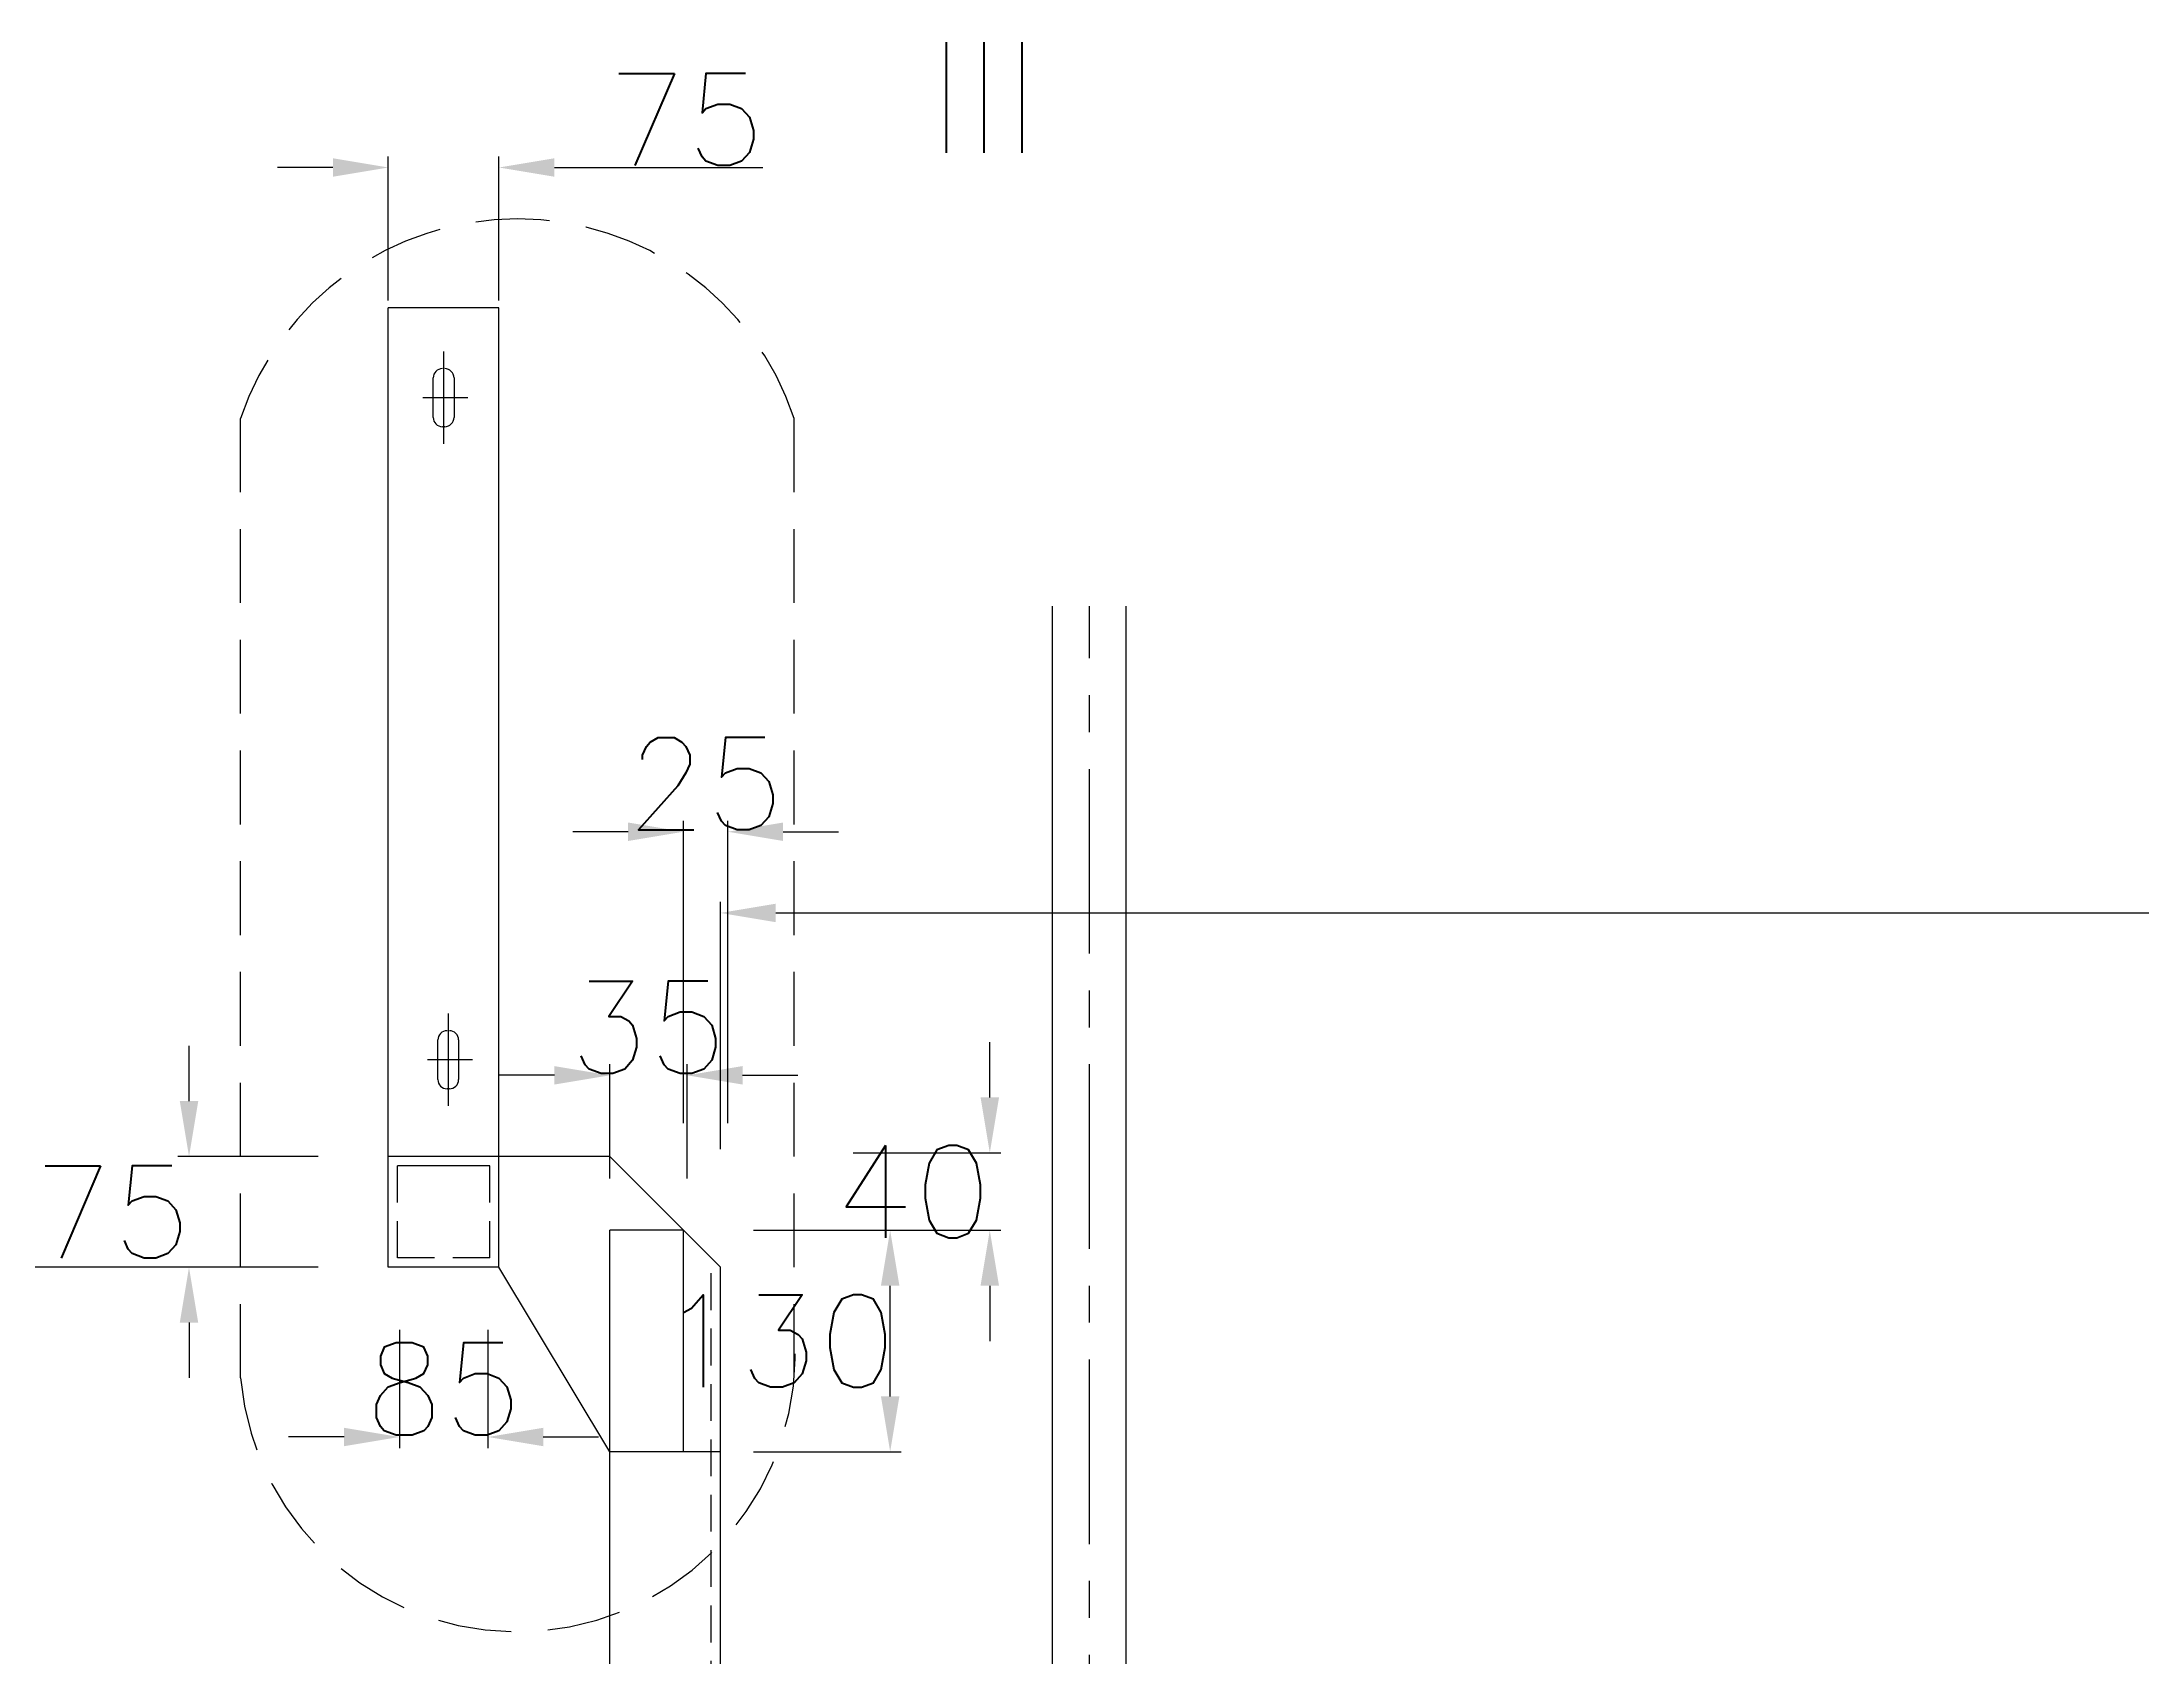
# Model space of a CAD drawing. Header units: metres. Extents: x 444 to 3227, y -3167 to -392.
# Drawn here: x 555 to 612, y -2117.4 to -2073.6 of the extents above; entities that cross this region are included whole.
import ezdxf

# ---------------------------------------------------------------- set-up
doc = ezdxf.new("R2010")
doc.units = ezdxf.units.M
doc.linetypes.add('CENTERX2', pattern=[4, 2.5, -0.5, 0.5, -0.5])
doc.linetypes.add('DASHEDX2', pattern=[1.5, 1, -0.5])
doc.layers.get('DEFPOINTS').update_dxf_attribs({"linetype": 'CONTINUOUS'})
for name, color, linetype in [('BANGUNAN', 7, 'CONTINUOUS'), ('DIMENSI', 7, 'CONTINUOUS'), ('TEX', 7, 'CONTINUOUS')]:
    doc.layers.add(name, color=color, linetype=linetype)
doc.styles.get("Standard").update_dxf_attribs({"font": 'Simplex.shx', "height": 2.5})
doc.dimstyles.new('Skala 200', dxfattribs={"dimtxt": 0.2, "dimasz": 1.5, "dimexe": 0.3, "dimexo": 0.1, "dimgap": 0.05, "dimtad": 3, "dimtih": 1, "dimtoh": 1, "dimdec": 0, "dimlfac": 2, "dimzin": 0, "dimdsep": 46, "dimtxsty": 'Standard', "dimcen": -0.2, "dimclrd": 8, "dimclre": 8, "dimclrt": 10, "dimadec": 0, "dimazin": 0, "dimtfac": 1, "dimtdec": 0, "dimtofl": 0, "dimtmove": 0, "dimatfit": 3, "dimfxl": 1, "dimtolj": 1, "dimtzin": 0, "dimarcsym": 0})

# ---------------------------------------------------------------- blocks, each defined once
blk = doc.blocks.new('*D136')
at = {"layer": 'DEFPOINTS', "color": 0}
for p in [(723.428, -2097.238), (573.428, -2103.738), (723.428, -2103.738)]:
    blk.add_point(p, dxfattribs=at)
at = {"layer": 'DIMENSI', "color": 8, "lineweight": -2}
for p, q in [((573.428, -2103.638), (573.428, -2096.938)), ((723.428, -2103.638), (723.428, -2096.938)), ((574.928, -2097.238), (721.928, -2097.238))]:
    blk.add_line(p, q, dxfattribs=at)
at = {"layer": 'DIMENSI', "color": 8}
for points in [[(574.928, -2096.988), (574.928, -2097.488), (573.428, -2097.238)], [(721.928, -2096.988), (721.928, -2097.488), (723.428, -2097.238)]]:
    blk.add_solid(points, dxfattribs=at)
at = {"layer": 'DIMENSI', "color": 10, "insert": (648.428, -2095.938), "char_height": 2.5, "attachment_point": 5}
blk.add_mtext('\\A1;3000', dxfattribs=at)
blk = doc.blocks.new('*D137')
at = {"layer": 'DEFPOINTS', "color": 0}
for p in [(554.028, -2106.838), (560.128, -2106.838), (560.128, -2118.838)]:
    blk.add_point(p, dxfattribs=at)
at = {"layer": 'DIMENSI', "color": 8, "lineweight": -2}
for p, q in [((560.028, -2106.838), (553.728, -2106.838)), ((554.028, -2117.338), (554.028, -2108.338)), ((560.028, -2118.838), (553.728, -2118.838))]:
    blk.add_line(p, q, dxfattribs=at)
at = {"layer": 'DIMENSI', "color": 8}
for points in [[(553.778, -2108.338), (554.278, -2108.338), (554.028, -2106.838)], [(553.778, -2117.338), (554.278, -2117.338), (554.028, -2118.838)]]:
    blk.add_solid(points, dxfattribs=at)
at = {"layer": 'DIMENSI', "color": 10, "insert": (550.336, -2105.067), "char_height": 2.5, "attachment_point": 5, "rotation": 90}
blk.add_mtext('\\A1;H+W-V-1100', dxfattribs=at)
blk = doc.blocks.new('*D114')
at = {"layer": 'DEFPOINTS', "color": 0}
for p in [(564.728, -2108.438), (567.128, -2108.438), (567.128, -2111.438)]:
    blk.add_point(p, dxfattribs=at)
at = {"layer": 'DIMENSI', "color": 8, "lineweight": -2}
for p, q in [((564.728, -2108.538), (564.728, -2111.738)), ((567.128, -2108.538), (567.128, -2111.738)), ((563.228, -2111.438), (561.728, -2111.438)), ((568.628, -2111.438), (570.128, -2111.438))]:
    blk.add_line(p, q, dxfattribs=at)
at = {"layer": 'DIMENSI', "color": 8}
for points in [[(563.228, -2111.188), (563.228, -2111.688), (564.728, -2111.438)], [(568.628, -2111.188), (568.628, -2111.688), (567.128, -2111.438)]]:
    blk.add_solid(points, dxfattribs=at)
at = {"layer": 'DIMENSI', "color": 10, "insert": (565.928, -2110.138), "char_height": 2.5, "attachment_point": 5}
blk.add_mtext('\\A1;85', dxfattribs=at)
blk = doc.blocks.new('*D115')
at = {"layer": 'DEFPOINTS', "color": 0}
for p in [(562.628, -2103.838), (559.028, -2106.838), (562.628, -2106.838)]:
    blk.add_point(p, dxfattribs=at)
at = {"layer": 'DIMENSI', "color": 8, "lineweight": -2}
for p, q in [((559.028, -2102.338), (559.028, -2100.838)), ((562.528, -2103.838), (558.728, -2103.838)), ((562.528, -2106.838), (558.728, -2106.838)), ((559.028, -2108.338), (559.028, -2109.838))]:
    blk.add_line(p, q, dxfattribs=at)
at = {"layer": 'DIMENSI', "color": 8}
for points in [[(558.778, -2102.338), (559.278, -2102.338), (559.028, -2103.838)], [(558.778, -2108.338), (559.278, -2108.338), (559.028, -2106.838)]]:
    blk.add_solid(points, dxfattribs=at)
at = {"layer": 'DIMENSI', "color": 10, "insert": (556.954, -2105.338), "char_height": 2.5, "attachment_point": 5}
blk.add_mtext('\\A1;75', dxfattribs=at)
blk = doc.blocks.new('*D116')
at = {"layer": 'DEFPOINTS', "color": 0}
for p in [(572.528, -2101.638), (570.428, -2104.538), (572.528, -2104.538)]:
    blk.add_point(p, dxfattribs=at)
at = {"layer": 'DIMENSI', "color": 8, "lineweight": -2}
for p, q in [((570.428, -2104.438), (570.428, -2101.338)), ((572.528, -2104.438), (572.528, -2101.338)), ((568.928, -2101.638), (567.428, -2101.638)), ((574.028, -2101.638), (575.528, -2101.638))]:
    blk.add_line(p, q, dxfattribs=at)
at = {"layer": 'DIMENSI', "color": 8}
for points in [[(568.928, -2101.388), (568.928, -2101.888), (570.428, -2101.638)], [(574.028, -2101.388), (574.028, -2101.888), (572.528, -2101.638)]]:
    blk.add_solid(points, dxfattribs=at)
at = {"layer": 'DIMENSI', "color": 10, "insert": (571.478, -2100.338), "char_height": 2.5, "attachment_point": 5}
blk.add_mtext('\\A1;35', dxfattribs=at)
blk = doc.blocks.new('*D117')
at = {"layer": 'DEFPOINTS', "color": 0}
for p in [(572.428, -2095.038), (572.428, -2103.038), (573.628, -2103.038)]:
    blk.add_point(p, dxfattribs=at)
at = {"layer": 'DIMENSI', "color": 8, "lineweight": -2}
for p, q in [((570.928, -2095.038), (569.428, -2095.038)), ((572.428, -2102.938), (572.428, -2094.738)), ((573.628, -2102.938), (573.628, -2094.738)), ((575.128, -2095.038), (576.628, -2095.038))]:
    blk.add_line(p, q, dxfattribs=at)
at = {"layer": 'DIMENSI', "color": 8}
for points in [[(570.928, -2094.788), (570.928, -2095.288), (572.428, -2095.038)], [(575.128, -2094.788), (575.128, -2095.288), (573.628, -2095.038)]]:
    blk.add_solid(points, dxfattribs=at)
at = {"layer": 'DIMENSI', "color": 10, "insert": (573.028, -2093.738), "char_height": 2.5, "attachment_point": 5}
blk.add_mtext('\\A1;25', dxfattribs=at)
blk = doc.blocks.new('*D118')
at = {"layer": 'DEFPOINTS', "color": 0}
for p in [(574.228, -2105.838), (578.028, -2105.838), (574.228, -2111.838)]:
    blk.add_point(p, dxfattribs=at)
at = {"layer": 'DIMENSI', "color": 8, "lineweight": -2}
for p, q in [((574.328, -2105.838), (578.328, -2105.838)), ((578.028, -2110.338), (578.028, -2107.338)), ((574.328, -2111.838), (578.328, -2111.838))]:
    blk.add_line(p, q, dxfattribs=at)
at = {"layer": 'DIMENSI', "color": 8}
for points in [[(577.778, -2107.338), (578.278, -2107.338), (578.028, -2105.838)], [(577.778, -2110.338), (578.278, -2110.338), (578.028, -2111.838)]]:
    blk.add_solid(points, dxfattribs=at)
at = {"layer": 'DIMENSI', "color": 10, "insert": (575.001, -2108.838), "char_height": 2.5, "attachment_point": 5}
blk.add_mtext('\\A1;130', dxfattribs=at)
blk = doc.blocks.new('*D119')
at = {"layer": 'DEFPOINTS', "color": 0}
for p in [(576.928, -2103.738), (576.928, -2105.838), (580.728, -2105.838)]:
    blk.add_point(p, dxfattribs=at)
at = {"layer": 'DIMENSI', "color": 8, "lineweight": -2}
for p, q in [((580.728, -2102.238), (580.728, -2100.738)), ((577.028, -2103.738), (581.028, -2103.738)), ((577.028, -2105.838), (581.028, -2105.838)), ((580.728, -2107.338), (580.728, -2108.838))]:
    blk.add_line(p, q, dxfattribs=at)
at = {"layer": 'DIMENSI', "color": 8}
for points in [[(580.478, -2102.238), (580.978, -2102.238), (580.728, -2103.738)], [(580.478, -2107.338), (580.978, -2107.338), (580.728, -2105.838)]]:
    blk.add_solid(points, dxfattribs=at)
at = {"layer": 'DIMENSI', "color": 10, "insert": (578.654, -2104.788), "char_height": 2.5, "attachment_point": 5}
blk.add_mtext('\\A1;40', dxfattribs=at)
blk = doc.blocks.new('*D120')
at = {"layer": 'DEFPOINTS', "color": 0}
for p in [(567.428, -2077.038), (564.428, -2080.738), (567.428, -2080.738)]:
    blk.add_point(p, dxfattribs=at)
at = {"layer": 'DIMENSI', "color": 8, "lineweight": -2}
for p, q in [((562.928, -2077.038), (561.428, -2077.038)), ((564.428, -2080.638), (564.428, -2076.738)), ((567.428, -2080.638), (567.428, -2076.738)), ((568.928, -2077.038), (574.575, -2077.038))]:
    blk.add_line(p, q, dxfattribs=at)
at = {"layer": 'DIMENSI', "color": 8}
for points in [[(562.928, -2076.788), (562.928, -2077.288), (564.428, -2077.038)], [(568.928, -2076.788), (568.928, -2077.288), (567.428, -2077.038)]]:
    blk.add_solid(points, dxfattribs=at)
at = {"layer": 'DIMENSI', "color": 10, "insert": (572.501, -2075.738), "char_height": 2.5, "attachment_point": 5}
blk.add_mtext('\\A1;75', dxfattribs=at)

msp = doc.modelspace()

# ---------------------------------------------------------------- linework, layer by layer
at = {"layer": 'BANGUNAN', "color": 2}
for p, q in [((564.42763, -2106.83783), (564.42763, -2080.83783)), ((567.42763, -2080.83783), (564.42763, -2080.83783)), ((567.42763, -2106.83783), (567.42763, -2080.83783)), ((570.42763, -2103.83783), (564.42763, -2103.83783)), ((567.17763, -2104.08783), (564.67763, -2104.08783)), ((573.42763, -2106.83783), (570.42763, -2103.83783)), ((572.42763, -2111.83783), (572.42763, -2105.83783)), ((567.42763, -2106.83783), (564.42763, -2106.83783)), ((570.42763, -2111.83783), (567.42763, -2106.83783)), ((573.42763, -2199.50236), (573.42763, -2106.83783)), ((573.42763, -2111.83783), (570.42763, -2111.83783)), ((572.42763, -2111.83783), (570.42763, -2111.83783))]:
    msp.add_line(p, q, dxfattribs=at)
at = {"layer": 'BANGUNAN', "color": 2, "linetype": 'CENTERX2'}
for p, q in [((565.92763, -2082.02319), (565.92763, -2084.64715)), ((566.58568, -2083.27556), (565.36334, -2083.27556)), ((566.05224, -2099.96428), (566.05224, -2102.58825)), ((566.7103, -2101.21665), (565.48796, -2101.21665))]:
    msp.add_line(p, q, dxfattribs=at)
at = {"layer": 'BANGUNAN', "color": 2, "linetype": 'DASHEDX2', "ltscale": 2}
for p, q in [((560.42763, -2109.83783), (560.42763, -2083.83783)), ((575.42763, -2109.83783), (575.42763, -2083.83783))]:
    msp.add_line(p, q, dxfattribs=at)
at = {"layer": 'BANGUNAN', "color": 1, "linetype": 'ByBlock'}
for p, q in [((582.42763, -2118.08783), (582.42763, -2088.92943)), ((584.42763, -2118.08783), (584.42763, -2088.92943))]:
    msp.add_line(p, q, dxfattribs=at)
at = {"layer": 'BANGUNAN', "color": 1, "linetype": 'CENTERX2', "ltscale": 2}
msp.add_line((583.42763, -2122.33783), (583.42763, -2088.92943), dxfattribs=at)
at = {"layer": 'BANGUNAN', "color": 2, "linetype": 'DASHEDX2'}
for p, q in [((567.17763, -2104.08783), (564.67763, -2104.08783)), ((564.67763, -2106.58783), (564.67763, -2104.08783)), ((567.17763, -2106.58783), (567.17763, -2104.08783)), ((567.17763, -2106.58783), (564.67763, -2106.58783)), ((573.17763, -2199.50236), (573.17763, -2106.58783))]:
    msp.add_line(p, q, dxfattribs=at)
at = {"layer": 'BANGUNAN', "color": 3}
for p in [(570.42763, -2199.50236), (572.42763, -2105.83783)]:
    msp.add_line(p, (570.42763, -2105.83783), dxfattribs=at)
at = {"layer": 'BANGUNAN', "color": 2, "linetype": 'DASHEDX2', "ltscale": 2}
for centre, radius, start, end in [((567.92763, -2086.33783), 7.90569, 18.434949, 161.565051), ((567.92763, -2109.18783), 7.52811, 184.953257, 4.953257)]:
    msp.add_arc(centre, radius, start, end, dxfattribs=at)
at = {"layer": 'DIMENSI', "color": 2}
for p, q in [((565.64591, -2083.81196), (565.64591, -2082.73916)), ((566.20935, -2082.73916), (566.20935, -2083.81196)), ((565.95935, -2084.06196), (565.89591, -2084.06196)), ((565.77052, -2101.75305), (565.77052, -2100.68025)), ((566.33397, -2100.68025), (566.33397, -2101.75305)), ((566.08397, -2102.00305), (566.02052, -2102.00305))]:
    msp.add_line(p, q, dxfattribs=at)
for centre, start, end in [((565.89591, -2082.73916), 90, 180), ((565.95935, -2082.73916), 0, 90), ((565.89591, -2083.81196), 180, 270), ((565.95935, -2083.81196), 270, 0), ((566.02052, -2100.68025), 90, 180), ((566.08397, -2100.68025), 0, 90), ((566.02052, -2101.75305), 180, 270), ((566.08397, -2101.75305), 270, 0)]:
    msp.add_arc(centre, 0.25, start, end, dxfattribs=at)

# ---------------------------------------------------------------- texts
at = {"layer": 'TEX', "color": 4}
msp.add_text('III', height=3, dxfattribs=at).set_placement((579.02763, -2076.63783))

# ---------------------------------------------------------------- dimensions: what is measured, and where the dimension line sits
at = {"layer": 'DIMENSI'}
for p1, p2, distance, text, picture, middle in [((564.42763, -2080.73783), (567.42763, -2080.73783), 3.7, '75', '*D120', (572.50144, -2075.73783)), ((573.42763, -2103.73783), (723.42763, -2103.73783), 6.5, '3000', '*D136', (648.42763, -2095.93783)), ((562.62763, -2103.83783), (562.62763, -2106.83783), -3.6, '75', '*D115', (556.95382, -2105.33783))]:
    dim = msp.add_aligned_dim(p1=p1, p2=p2, distance=distance, text=text, dimstyle='Skala 200', dxfattribs=at)
    dim.commit()
    dim.dimension.update_dxf_attribs({"geometry": picture, "text_midpoint": middle})
for base, p1, p2, angle, text, picture, middle in [((572.42763, -2095.03783), (573.62763, -2103.03783), (572.42763, -2103.03783), 180, '25', '*D117', (573.02763, -2095.03783)), ((572.52763, -2101.63783), (570.42763, -2104.53783), (572.52763, -2104.53783), 0, '35', '*D116', (571.47763, -2101.63783)), ((580.72763, -2105.83783), (576.92763, -2103.73783), (576.92763, -2105.83783), 270, '40', '*D119', (580.72763, -2104.78783)), ((578.02763, -2105.83783), (574.22763, -2111.83783), (574.22763, -2105.83783), 90, '130', '*D118', (578.02763, -2108.83783)), ((567.12763, -2111.43783), (564.72763, -2108.43783), (567.12763, -2108.43783), 0, '85', '*D114', (565.92763, -2111.43783))]:
    dim = msp.add_linear_dim(base=base, p1=p1, p2=p2, angle=angle, text=text, dimstyle='Skala 200', dxfattribs=at)
    dim.commit()
    dim.dimension.update_dxf_attribs({"geometry": picture, "text_midpoint": middle, "dimtype": 161})
dim = msp.add_linear_dim(base=(554.02763, -2106.83783), p1=(560.12763, -2118.83783), p2=(560.12763, -2106.83783), angle=90, text='H+W-V-1100', dimstyle='Skala 200', override={"dimtmove": 2}, dxfattribs=at)
dim.commit()
dim.dimension.update_dxf_attribs({"geometry": '*D137', "text_midpoint": (550.33566, -2105.06659), "dimtype": 161, "text_rotation": 90})

doc.saveas('drawing.dxf')
